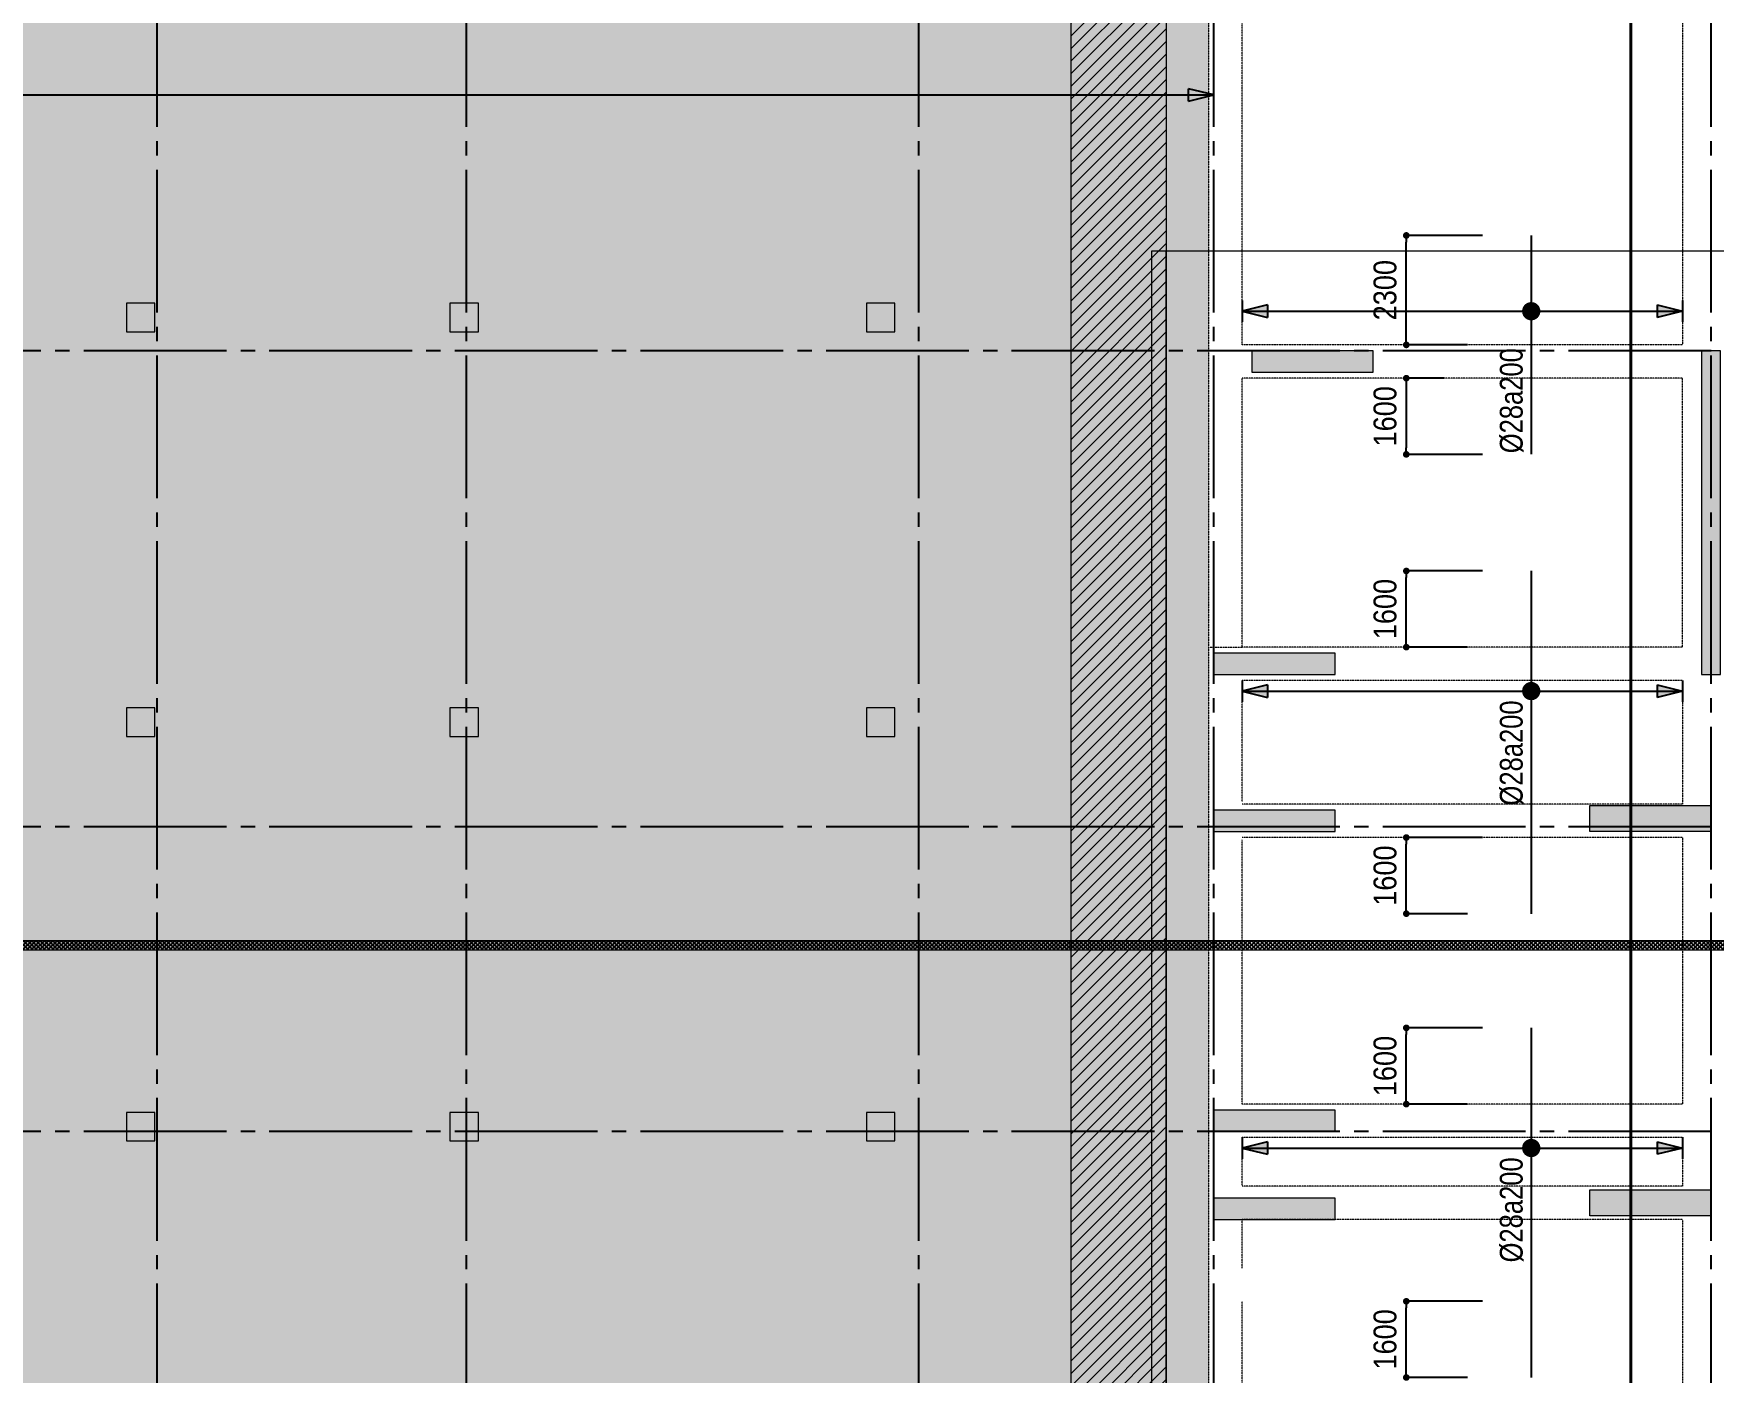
# Model space of a CAD drawing. Header units: millimetres. Extents: x -3819597 to -2591384, y 582389 to 820195.
# Drawn here: x -3380324 to -3345024, y 637369 to 665496 of the extents above; entities that cross this region are included whole.
import ezdxf
from ezdxf.enums import TextEntityAlignment as Align

# ---------------------------------------------------------------- set-up
doc = ezdxf.new("R2010")
doc.units = ezdxf.units.MM
doc.header["$MEASUREMENT"] = 0
for name, pattern in [('CENTER', [2, 1.25, -0.25, 0.25, -0.25]), ('CHG_XX_Damsan_Ham 2$0$CHG_XX_Damsan_Ham 2$0$HIDDEN', [0.375, 0.25, -0.125]), ('CHG_XX_Luoi truc$0$MB_Luoi truc$0$Center101', [13, 10, -1, 1, -1]), ('HIDDEN', [0.375, 0.25, -0.125])]:
    doc.linetypes.add(name, pattern=pattern)
doc.layers.get('0').update_dxf_attribs({"lineweight": 9})
doc.layers.get('Defpoints').update_dxf_attribs({"color": 10, "lineweight": 0})
for name, color, linetype in [('02HN. TEXT B', 1, 'Continuous'), ('08HN. SSS X', 6, 'Continuous'), ('12HN. GRID', 1, 'CENTER'), ('CHG_XX_Cot_Ham 2$0$mb_cot tang 1-3$0$Concrete Line', 6, 'Continuous'), ("CHG_XX_Damsan_Ham 2$0$CHG_XX_Damsan_Ham 2$0$'S_General_Hatch_8", 8, 'Continuous'), ('CHG_XX_Luoi truc$0$Grid', 34, 'Continuous'), ('CHG_XX_Luoi truc$0$Grid Line', 8, 'CHG_XX_Luoi truc$0$MB_Luoi truc$0$Center101'), ('dim', 51, 'Continuous')]:
    doc.layers.add(name, color=color, linetype=linetype)
for name, color, linetype, lineweight, plot in [('CHG_XX_Cot_Ham 2$0$NS-Column-H2', 90, 'Continuous', 13, False), ('CHG_XX_Cot_Ham 2$0$NS-Column-H2 @ 1', 90, 'Continuous', 13, False), ('CHG_XX_Cot_Ham 2$0$NS-Column-H2 @ 150', 90, 'Continuous', 13, False)]:
    doc.layers.add(name, color=color, linetype=linetype, lineweight=lineweight, plot=plot)
for name, color, linetype, lineweight in [('CHG_XX_Cot_Ham 2$0$NS-Pier-H2', 150, 'Continuous', 13), ('CHG_XX_Cot_Ham 2$0$NS-Pier-H2 @ 1', 150, 'Continuous', 13), ('CHG_XX_Cot_Ham 2$0$NS-Pier-H2 @ 150', 150, 'Continuous', 13), ("CHG_XX_Damsan_Ham 2$0$CHG_XX_Damsan_Ham 2$0$'S_General_Hidden_1 Thin", 1, 'CHG_XX_Damsan_Ham 2$0$CHG_XX_Damsan_Ham 2$0$HIDDEN', 18), ('CHG_XX_Damsan_Ham 2$0$CHG_XX_Damsan_Ham 2$0$DBAO', 3, 'Continuous', 13), ('CHG_XX_Damsan_Ham 2$0$CHG_XX_Damsan_Ham 2$0$DTE-MEP-H-SLAB TEXT', 3, 'Continuous', 0), ('CHG_XX_Damsan_Ham 2$0$CHG_XX_Damsan_Ham 2$0$HATCH', 154, 'Continuous', 9), ('CHG_XX_Damsan_Ham 2$0$CHG_XX_Damsan_Ham 2$0$mach ngung thi cong', 6, 'Continuous', 13), ('CHG_XX_Damsan_Ham 2$0$CHG_XX_Damsan_Ham 2$0$Start hatch', 8, 'Continuous', 25), ('CHG_XX_Damsan_Ham 2$0$HATCH', 57, 'Continuous', 9), ('CHG_XX_Damsan_Ham 2$0$mach ngung thi cong', 6, 'Continuous', 13), ('thep chay suot', 5, 'HIDDEN', 40)]:
    doc.layers.add(name, color=color, linetype=linetype, lineweight=lineweight)
doc.styles.add('[HN042014]STYLE', font='arial.ttf', dxfattribs={"width": 0.8})
doc.styles.add('CHG_XX_Luoi truc$0$MB_Luoi truc$0$Grid A-F$0$VNI-HelveCB', font='VHELVCB_0.TTF')
doc.styles.add('MB_Luoi truc$0$Arial_C', font='arial.ttf', dxfattribs={"width": 0.85})
doc.dimstyles.new('200', dxfattribs={"dimscale": 200, "dimtxt": 2.4, "dimasz": 0.7, "dimexe": 0.0003, "dimexo": 0, "dimgap": 1, "dimtad": 1, "dimdec": 0, "dimzin": 12, "dimdsep": 46, "dimtxsty": 'MB_Luoi truc$0$Arial_C', "dimblk": 'MB_Luoi truc$0$_Dot', "dimcen": 0.5, "dimclrd": 256, "dimclre": 8, "dimclrt": 1, "dimadec": 0, "dimazin": 0, "dimtfac": 1, "dimtdec": 0, "dimtix": 1, "dimtmove": 2, "dimatfit": 3, "dimldrblk": 'MB_Luoi truc$0$HTT Arrow 30', "dimfxl": 1, "dimtolj": 1, "dimtzin": 0, "dimlwe": -1, "dimarcsym": 0})

# ---------------------------------------------------------------- blocks, each defined once
blk = doc.blocks.new('*U405')
at = {"layer": '12HN. GRID', "linetype": 'Continuous'}
h = blk.add_hatch(color=256, dxfattribs=at)
h.dxf.hatch_style = 1
h.paths.add_polyline_path([(-44, 1848), (44, 1848), (0, 2024)])
h = blk.add_hatch(color=256, dxfattribs=at)
h.dxf.hatch_style = 1
h.paths.add_polyline_path([(0, -1059), (44, -883), (-44, -883)])
at = {"layer": '08HN. SSS X', "linetype": 'ByBlock', "ltscale": 10}
for p, q in [((-531, 0), (1002, 0)), ((-531, 0), (-531, 0)), ((1002, 0), (1002, 0))]:
    blk.add_line(p, q, dxfattribs=at)
at = {"layer": '12HN. GRID', "linetype": 'Continuous'}
for p, q in [((-75, 2024), (75, 2024)), ((-44, 1848), (0, 2024)), ((0, 2024), (0, -1059)), ((0, 2024), (44, 1848)), ((-44, 1848), (44, 1848)), ((-44, -883), (44, -883)), ((-44, -883), (0, -1059)), ((0, -1059), (44, -883)), ((-75, -1059), (75, -1059))]:
    blk.add_line(p, q, dxfattribs=at)
at = {"layer": '12HN. GRID', "linetype": 'Continuous', "const_width": 64, "flags": 128}
blk.add_lwpolyline([(-32, 0, -1), (32, 0, -1)], format="xyb", close=True, dxfattribs=at)
at = {"layer": '02HN. TEXT B', "linetype": 'ByBlock', "style": '[HN042014]STYLE', "width": 0.8, "flags": 8}
blk.add_attdef('0', text='', height=160, dxfattribs=at).set_placement((1102, 160), align=Align.MIDDLE_CENTER)
blk.add_attdef('1', text='', height=160, dxfattribs=at).set_placement((260, 140), align=Align.MIDDLE_LEFT)
at = {"layer": 'Defpoints', "color": 9, "linetype": 'ByBlock', "style": '[HN042014]STYLE', "width": 0.8, "flags": 9}
for tag, p in [('2', (2890, 3041)), ('3', (2890, 2637)), ('4', (2890, 2232)), ('5', (2890, 1841))]:
    blk.add_attdef(tag, text='', height=250, dxfattribs=at).set_placement(p, align=Align.MIDDLE_CENTER)
blk = doc.blocks.new('MB_Luoi truc$0$_Dot')
at = {"color": 0, "linetype": 'ByBlock', "lineweight": -2}
blk.add_line((-0.5, 0), (-1, 0), dxfattribs=at)
at = {"color": 0, "linetype": 'ByBlock', "const_width": 0.5}
blk.add_lwpolyline([(-0.25, 0, 1), (0.25, 0, 1)], format="xyb", close=True, dxfattribs=at)
blk = doc.blocks.new('*D402')
at = {"layer": 'Defpoints', "color": 0, "ltscale": 1500, "transparency": 16777216}
for p in [(-3351478, 661256), (-3348853, 661256), (-3350191, 658956)]:
    blk.add_point(p, dxfattribs=at)
at = {"layer": 'dim', "color": 8, "ltscale": 1500, "transparency": 16777216}
for p, q in [((-3349878, 661256), (-3351478, 661256)), ((-3350191, 658956), (-3351478, 658956))]:
    blk.add_line(p, q, dxfattribs=at)
at = {"layer": 'dim', "lineweight": -2, "ltscale": 1500, "transparency": 16777216}
blk.add_line((-3351478, 659096), (-3351478, 661116), dxfattribs=at)
at = {"layer": 'dim', "lineweight": -2, "ltscale": 1500, "transparency": 16777216, "xscale": 140, "yscale": 140, "zscale": 140}
for p, rotation in [((-3351478, 661256), 90), ((-3351478, 658956), 270)]:
    blk.add_blockref('MB_Luoi truc$0$_Dot', p, dxfattribs=dict(at, rotation=rotation))
at = {"layer": 'dim', "color": 1, "ltscale": 1500, "transparency": 16777216, "insert": (-3351923, 660106), "char_height": 480, "attachment_point": 5, "rotation": 90, "style": 'MB_Luoi truc$0$Arial_C'}
blk.add_mtext('\\A1;2300', dxfattribs=at)
blk = doc.blocks.new('MB_Luoi truc$0$HTT Arrow 30')
blk.add_hatch(color=256).paths.add_polyline_path([(-2.5, 0.375), (-2.5, -0.375), (0, 0)])
at = {"color": 0, "linetype": 'ByBlock', "lineweight": -2}
for p, q in [((0, 0), (-2.5, 0.375)), ((-2.5, -0.375), (-2.5, 0.375)), ((0, 0), (-2.5, -0.375))]:
    blk.add_line(p, q, dxfattribs=at)
blk = doc.blocks.new('*D403')
at = {"layer": 'Defpoints', "color": 0, "ltscale": 1500, "transparency": 16777216}
for p in [(-3350691, 658256), (-3351478, 656656), (-3348853, 656656)]:
    blk.add_point(p, dxfattribs=at)
at = {"layer": 'dim', "color": 8, "ltscale": 1500, "transparency": 16777216}
for p, q in [((-3350691, 658256), (-3351478, 658256)), ((-3349878, 656656), (-3351478, 656656))]:
    blk.add_line(p, q, dxfattribs=at)
at = {"layer": 'dim', "lineweight": -2, "ltscale": 1500, "transparency": 16777216}
blk.add_line((-3351478, 658116), (-3351478, 656796), dxfattribs=at)
at = {"layer": 'dim', "lineweight": -2, "ltscale": 1500, "transparency": 16777216, "xscale": 140, "yscale": 140, "zscale": 140}
for p, rotation in [((-3351478, 658256), 90), ((-3351478, 656656), 270)]:
    blk.add_blockref('MB_Luoi truc$0$_Dot', p, dxfattribs=dict(at, rotation=rotation))
at = {"layer": 'dim', "color": 1, "ltscale": 1500, "transparency": 16777216, "insert": (-3351923, 657456), "char_height": 480, "attachment_point": 5, "rotation": 90, "style": 'MB_Luoi truc$0$Arial_C'}
blk.add_mtext('\\A1;1600', dxfattribs=at)
blk = doc.blocks.new('*U406')
at = {"layer": '12HN. GRID', "linetype": 'Continuous'}
h = blk.add_hatch(color=256, dxfattribs=at)
h.dxf.hatch_style = 1
h.paths.add_polyline_path([(-44, 1848), (44, 1848), (0, 2024)])
h = blk.add_hatch(color=256, dxfattribs=at)
h.dxf.hatch_style = 1
h.paths.add_polyline_path([(0, -1059), (44, -883), (-44, -883)])
at = {"layer": '08HN. SSS X', "linetype": 'ByBlock', "ltscale": 10}
for p, q in [((-841, 0), (1559, 0)), ((-841, 0), (-841, 0)), ((1559, 0), (1559, 0))]:
    blk.add_line(p, q, dxfattribs=at)
at = {"layer": '12HN. GRID', "linetype": 'Continuous'}
for p, q in [((-75, 2024), (75, 2024)), ((-44, 1848), (0, 2024)), ((0, 2024), (0, -1059)), ((0, 2024), (44, 1848)), ((-44, 1848), (44, 1848)), ((-44, -883), (44, -883)), ((-44, -883), (0, -1059)), ((0, -1059), (44, -883)), ((-75, -1059), (75, -1059))]:
    blk.add_line(p, q, dxfattribs=at)
at = {"layer": '12HN. GRID', "linetype": 'Continuous', "const_width": 64, "flags": 128}
blk.add_lwpolyline([(-32, 0, -1), (32, 0, -1)], format="xyb", close=True, dxfattribs=at)
at = {"layer": '02HN. TEXT B', "linetype": 'ByBlock', "style": '[HN042014]STYLE', "width": 0.8, "flags": 8}
blk.add_attdef('0', text='', height=160, dxfattribs=at).set_placement((1102, 160), align=Align.MIDDLE_CENTER)
blk.add_attdef('1', text='', height=160, dxfattribs=at).set_placement((67, 140), align=Align.MIDDLE_LEFT)
at = {"layer": 'Defpoints', "color": 9, "linetype": 'ByBlock', "style": '[HN042014]STYLE', "width": 0.8, "flags": 9}
for tag, p in [('2', (2347, 3041)), ('3', (2347, 2637)), ('4', (2347, 2232)), ('5', (2347, 1841))]:
    blk.add_attdef(tag, text='', height=250, dxfattribs=at).set_placement(p, align=Align.MIDDLE_CENTER)
blk = doc.blocks.new('*D404')
at = {"layer": 'Defpoints', "color": 0, "ltscale": 1500, "transparency": 16777216}
for p in [(-3351478, 654206), (-3348853, 654206), (-3350191, 652606)]:
    blk.add_point(p, dxfattribs=at)
at = {"layer": 'dim', "color": 8, "ltscale": 1500, "transparency": 16777216}
for p, q in [((-3349878, 654206), (-3351478, 654206)), ((-3350191, 652606), (-3351478, 652606))]:
    blk.add_line(p, q, dxfattribs=at)
at = {"layer": 'dim', "lineweight": -2, "ltscale": 1500, "transparency": 16777216}
blk.add_line((-3351478, 652746), (-3351478, 654066), dxfattribs=at)
at = {"layer": 'dim', "lineweight": -2, "ltscale": 1500, "transparency": 16777216, "xscale": 140, "yscale": 140, "zscale": 140}
for p, rotation in [((-3351478, 654206), 90), ((-3351478, 652606), 270)]:
    blk.add_blockref('MB_Luoi truc$0$_Dot', p, dxfattribs=dict(at, rotation=rotation))
at = {"layer": 'dim', "color": 1, "ltscale": 1500, "transparency": 16777216, "insert": (-3351923, 653406), "char_height": 480, "attachment_point": 5, "rotation": 90, "style": 'MB_Luoi truc$0$Arial_C'}
blk.add_mtext('\\A1;1600', dxfattribs=at)
blk = doc.blocks.new('*D407')
at = {"layer": 'Defpoints', "color": 0, "ltscale": 1500, "transparency": 16777216}
for p in [(-3351478, 648606), (-3348853, 648606), (-3350191, 647006)]:
    blk.add_point(p, dxfattribs=at)
at = {"layer": 'dim', "color": 8, "ltscale": 1500, "transparency": 16777216}
for p, q in [((-3349878, 648606), (-3351478, 648606)), ((-3350191, 647006), (-3351478, 647006))]:
    blk.add_line(p, q, dxfattribs=at)
at = {"layer": 'dim', "lineweight": -2, "ltscale": 1500, "transparency": 16777216}
blk.add_line((-3351478, 647146), (-3351478, 648466), dxfattribs=at)
at = {"layer": 'dim', "lineweight": -2, "ltscale": 1500, "transparency": 16777216, "xscale": 140, "yscale": 140, "zscale": 140}
for p, rotation in [((-3351478, 648606), 90), ((-3351478, 647006), 270)]:
    blk.add_blockref('MB_Luoi truc$0$_Dot', p, dxfattribs=dict(at, rotation=rotation))
at = {"layer": 'dim', "color": 1, "ltscale": 1500, "transparency": 16777216, "insert": (-3351923, 647806), "char_height": 480, "attachment_point": 5, "rotation": 90, "style": 'MB_Luoi truc$0$Arial_C'}
blk.add_mtext('\\A1;1600', dxfattribs=at)
blk = doc.blocks.new('*U410')
at = {"layer": '12HN. GRID', "linetype": 'Continuous'}
h = blk.add_hatch(color=256, dxfattribs=at)
h.dxf.hatch_style = 1
h.paths.add_polyline_path([(-44, 1848), (44, 1848), (0, 2024)])
h = blk.add_hatch(color=256, dxfattribs=at)
h.dxf.hatch_style = 1
h.paths.add_polyline_path([(0, -1059), (44, -883), (-44, -883)])
at = {"layer": '08HN. SSS X', "linetype": 'ByBlock', "ltscale": 10}
for p, q in [((-841, 0), (1607, 0)), ((-841, 0), (-841, 0)), ((1607, 0), (1607, 0))]:
    blk.add_line(p, q, dxfattribs=at)
at = {"layer": '12HN. GRID', "linetype": 'Continuous'}
for p, q in [((-75, 2024), (75, 2024)), ((-44, 1848), (0, 2024)), ((0, 2024), (0, -1059)), ((0, 2024), (44, 1848)), ((-44, 1848), (44, 1848)), ((-44, -883), (44, -883)), ((-44, -883), (0, -1059)), ((0, -1059), (44, -883)), ((-75, -1059), (75, -1059))]:
    blk.add_line(p, q, dxfattribs=at)
at = {"layer": '12HN. GRID', "linetype": 'Continuous', "const_width": 64, "flags": 128}
blk.add_lwpolyline([(-32, 0, -1), (32, 0, -1)], format="xyb", close=True, dxfattribs=at)
at = {"layer": '02HN. TEXT B', "linetype": 'ByBlock', "style": '[HN042014]STYLE', "width": 0.8, "flags": 8}
blk.add_attdef('0', text='', height=160, dxfattribs=at).set_placement((1102, 160), align=Align.MIDDLE_CENTER)
blk.add_attdef('1', text='', height=160, dxfattribs=at).set_placement((67, 140), align=Align.MIDDLE_LEFT)
at = {"layer": 'Defpoints', "color": 9, "linetype": 'ByBlock', "style": '[HN042014]STYLE', "width": 0.8, "flags": 9}
for tag, p in [('2', (2347, 3041)), ('3', (2347, 2637)), ('4', (2347, 2232)), ('5', (2347, 1841))]:
    blk.add_attdef(tag, text='', height=250, dxfattribs=at).set_placement(p, align=Align.MIDDLE_CENTER)
blk = doc.blocks.new('*D408')
at = {"layer": 'Defpoints', "color": 0, "ltscale": 1500, "transparency": 16777216}
for p in [(-3351478, 644606), (-3348853, 644606), (-3350191, 643006)]:
    blk.add_point(p, dxfattribs=at)
at = {"layer": 'dim', "color": 8, "ltscale": 1500, "transparency": 16777216}
for p, q in [((-3349878, 644606), (-3351478, 644606)), ((-3350191, 643006), (-3351478, 643006))]:
    blk.add_line(p, q, dxfattribs=at)
at = {"layer": 'dim', "lineweight": -2, "ltscale": 1500, "transparency": 16777216}
blk.add_line((-3351478, 643146), (-3351478, 644466), dxfattribs=at)
at = {"layer": 'dim', "lineweight": -2, "ltscale": 1500, "transparency": 16777216, "xscale": 140, "yscale": 140, "zscale": 140}
for p, rotation in [((-3351478, 644606), 90), ((-3351478, 643006), 270)]:
    blk.add_blockref('MB_Luoi truc$0$_Dot', p, dxfattribs=dict(at, rotation=rotation))
at = {"layer": 'dim', "color": 1, "ltscale": 1500, "transparency": 16777216, "insert": (-3351923, 643806), "char_height": 480, "attachment_point": 5, "rotation": 90, "style": 'MB_Luoi truc$0$Arial_C'}
blk.add_mtext('\\A1;1600', dxfattribs=at)
blk = doc.blocks.new('*D409')
at = {"layer": 'Defpoints', "color": 0, "ltscale": 1500, "transparency": 16777216}
for p in [(-3351478, 638862), (-3348852, 638862), (-3350191, 637262)]:
    blk.add_point(p, dxfattribs=at)
at = {"layer": 'dim', "color": 8, "ltscale": 1500, "transparency": 16777216}
for p, q in [((-3349878, 638862), (-3351478, 638862)), ((-3350191, 637262), (-3351478, 637262))]:
    blk.add_line(p, q, dxfattribs=at)
at = {"layer": 'dim', "lineweight": -2, "ltscale": 1500, "transparency": 16777216}
blk.add_line((-3351478, 637402), (-3351478, 638722), dxfattribs=at)
at = {"layer": 'dim', "lineweight": -2, "ltscale": 1500, "transparency": 16777216, "xscale": 140, "yscale": 140, "zscale": 140}
for p, rotation in [((-3351478, 638862), 90), ((-3351478, 637262), 270)]:
    blk.add_blockref('MB_Luoi truc$0$_Dot', p, dxfattribs=dict(at, rotation=rotation))
at = {"layer": 'dim', "color": 1, "ltscale": 1500, "transparency": 16777216, "insert": (-3351923, 638062), "char_height": 480, "attachment_point": 5, "rotation": 90, "style": 'MB_Luoi truc$0$Arial_C'}
blk.add_mtext('\\A1;1600', dxfattribs=at)
blk = doc.blocks.new('*U722')
at = {"layer": '12HN. GRID', "linetype": 'Continuous'}
h = blk.add_hatch(color=256, dxfattribs=at)
h.dxf.hatch_style = 1
h.paths.add_polyline_path([(0, -8368), (44, -8192), (-44, -8192)])
for p, q in [((0, 6365), (0, -8368)), ((-44, -8192), (44, -8192)), ((-44, -8192), (0, -8368)), ((0, -8368), (44, -8192)), ((-75, -8368), (75, -8368))]:
    blk.add_line(p, q, dxfattribs=at)
at = {"layer": '02HN. TEXT B', "linetype": 'ByBlock', "style": '[HN042014]STYLE', "width": 0.8, "flags": 8}
blk.add_attdef('1', text='', height=160, dxfattribs=at).set_placement((-815, 134), align=Align.MIDDLE_LEFT)
blk.add_attdef('0', text='', height=160, dxfattribs=at).set_placement((-351, 11), align=Align.MIDDLE_CENTER)
at = {"layer": 'Defpoints', "color": 9, "linetype": 'ByBlock', "style": '[HN042014]STYLE', "width": 0.8, "flags": 9}
for tag, p in [('2', (12010, 883)), ('3', (12010, 479)), ('4', (12010, 74)), ('5', (12010, -317))]:
    blk.add_attdef(tag, text='', height=250, dxfattribs=at).set_placement(p, align=Align.MIDDLE_CENTER)
blk = doc.blocks.new('*U1036')
at = {"layer": 'CHG_XX_Cot_Ham 2$0$NS-Column-H2 @ 1'}
h = blk.add_hatch(color=256, dxfattribs=at)
h.dxf.hatch_style = 1
h.paths.add_polyline_path([(-300, -300), (-300, 300), (300, 300), (300, -300)])
at = {"layer": 'CHG_XX_Cot_Ham 2$0$NS-Column-H2 @ 150'}
h = blk.add_hatch(color=256, dxfattribs=at)
h.dxf.hatch_style = 1
h.paths.add_polyline_path([(-300, -300), (-300, 300), (300, 300), (300, -300)])
blk = doc.blocks.new('CHG_XX_Cot_Ham 2$0$HoBoi_C600x600')
at = {"layer": 'CHG_XX_Cot_Ham 2$0$NS-Column-H2'}
blk.add_lwpolyline([(300, -300), (300, 300), (-300, 300), (-300, -300)], close=True, dxfattribs=at)
blk.add_blockref('*U1036', (0, 0), dxfattribs=at)
blk = doc.blocks.new('*U1035')
at = {"layer": 'CHG_XX_Cot_Ham 2$0$NS-Pier-H2 @ 1'}
h = blk.add_hatch(color=256, dxfattribs=at)
h.dxf.hatch_style = 1
h.paths.add_polyline_path([(450, 0), (0, 0), (0, -2550), (450, -2550)])
at = {"layer": 'CHG_XX_Cot_Ham 2$0$NS-Pier-H2 @ 150'}
h = blk.add_hatch(color=256, dxfattribs=at)
h.dxf.hatch_style = 1
h.paths.add_polyline_path([(450, 0), (0, 0), (0, -2550), (450, -2550)])
blk = doc.blocks.new('CHG_XX_Cot_Ham 2$0$Block A_C450x2250')
at = {"layer": 'CHG_XX_Cot_Ham 2$0$NS-Pier-H2'}
blk.add_lwpolyline([(450, -2550), (0, -2550), (0, 0), (450, 0)], close=True, dxfattribs=at)
blk.add_blockref('*U1035', (0, 0), dxfattribs=at)
blk = doc.blocks.new('CHG_XX_Cot_Ham 2$0$300x6800')
at = {"layer": 'CHG_XX_Cot_Ham 2$0$NS-Pier-H2'}
h = blk.add_hatch(color=256, dxfattribs=at)
h.dxf.hatch_style = 1
h.paths.add_polyline_path([(300, 0), (-100, 0), (-100, -6800), (300, -6800)])
blk.add_lwpolyline([(300, 0), (-100, 0), (-100, -6800), (300, -6800)], close=True, dxfattribs=at)
blk = doc.blocks.new('*U1038')
at = {"layer": 'CHG_XX_Cot_Ham 2$0$NS-Pier-H2 @ 1'}
h = blk.add_hatch(color=256, dxfattribs=at)
h.dxf.hatch_style = 1
h.paths.add_polyline_path([(550, 0), (0, 0), (0, -2550), (550, -2550)])
at = {"layer": 'CHG_XX_Cot_Ham 2$0$NS-Pier-H2 @ 150'}
h = blk.add_hatch(color=256, dxfattribs=at)
h.dxf.hatch_style = 1
h.paths.add_polyline_path([(550, 0), (0, 0), (0, -2550), (550, -2550)])
blk = doc.blocks.new('CHG_XX_Cot_Ham 2$0$550x2550')
at = {"layer": 'CHG_XX_Cot_Ham 2$0$NS-Pier-H2'}
blk.add_lwpolyline([(550, -2550), (0, -2550), (0, 0), (550, 0)], close=True, dxfattribs=at)
blk.add_blockref('*U1038', (0, 0), dxfattribs=at)
blk = doc.blocks.new('*U1029')
at = {"layer": 'CHG_XX_Luoi truc$0$Grid Line'}
blk.add_line((0, 0), (0, 608), dxfattribs=at)
at = {"layer": 'CHG_XX_Luoi truc$0$Grid', "lineweight": -2, "style": 'CHG_XX_Luoi truc$0$MB_Luoi truc$0$Grid A-F$0$VNI-HelveCB'}
for tag, p in [('GRIDSUB', (0, 617)), ('GRID', (0, -9))]:
    blk.add_attdef(tag, text='', height=5, dxfattribs=at).set_placement(p, align=Align.MIDDLE)
blk = doc.blocks.new('*U1034')
at = {"layer": 'CHG_XX_Luoi truc$0$Grid Line'}
blk.add_line((0, 0), (0, 608), dxfattribs=at)
at = {"layer": 'CHG_XX_Luoi truc$0$Grid', "lineweight": -2, "style": 'CHG_XX_Luoi truc$0$MB_Luoi truc$0$Grid A-F$0$VNI-HelveCB'}
for tag, p in [('GRIDSUB', (0, 617)), ('GRID', (0, -9))]:
    blk.add_attdef(tag, text='', height=5, dxfattribs=at).set_placement(p, align=Align.MIDDLE)
blk = doc.blocks.new('*U1031')
at = {"layer": 'CHG_XX_Luoi truc$0$Grid Line'}
blk.add_line((0, 0), (0, 438), dxfattribs=at)
at = {"layer": 'CHG_XX_Luoi truc$0$Grid', "lineweight": -2, "style": 'CHG_XX_Luoi truc$0$MB_Luoi truc$0$Grid A-F$0$VNI-HelveCB'}
for tag, p in [('GRIDSUB', (0, 447)), ('GRID', (0, -9))]:
    blk.add_attdef(tag, text='', height=5, dxfattribs=at).set_placement(p, align=Align.MIDDLE)
blk = doc.blocks.new('CHG_XX_Luoi truc')
at = {"layer": 'CHG_XX_Luoi truc$0$Grid', "xscale": 300, "yscale": 300, "zscale": 300}
for name, p in [('*U1029', (54650, -12747)), ('*U1034', (61150, -12747)), ('*U1029', (70650, -12747)), ('*U1029', (76850, -12747)), ('*U1029', (87300, -12747))]:
    blk.add_blockref(name, p, dxfattribs=at)
at = {"layer": 'CHG_XX_Luoi truc$0$Grid', "xscale": 300.0000000000013, "yscale": 300.0000000000013, "zscale": 300.0000000000013, "rotation": 90}
for p in [(110703, 48850), (110703, 38850), (110703, 32450)]:
    blk.add_blockref('*U1031', p, dxfattribs=at)
blk = doc.blocks.new('CHG_XX_Cot_Ham 2')
at = {"layer": 'CHG_XX_Cot_Ham 2$0$NS-Pier-H2'}
h = blk.add_hatch(color=256, dxfattribs=at)
h.dxf.hatch_style = 1
h.paths.add_polyline_path([(99639.2, 163400), (-10900, 163400), (-10900, 85450), (-300, 85450), (-300, 84050), (32350, 84050), (32350, -9000), (103575.5, -9000), (106050, -6022), (106050, 158254.3)])
h.paths.add_polyline_path([(99533.7, 163100), (105750, 158110.4), (105750, 90450), (105650, 90450), (105750, 90450), (105750, 13850), (105750, 13722.3), (105750, -5913.6), (103434.7, -8700), (93599.8, -8700), (93299.8, -8700), (32650, -8700), (32650, 84350), (0, 84350), (0, 85750), (-10600, 85750), (-10600, 163100), (93600, 163100)], flags=16)
at = {"layer": 'CHG_XX_Cot_Ham 2$0$mb_cot tang 1-3$0$Concrete Line'}
blk.add_blockref('CHG_XX_Cot_Ham 2$0$300x6800', (87200, 48850), dxfattribs=at)
at = {"layer": 'CHG_XX_Cot_Ham 2$0$NS-Column-H2'}
for p in [(54300, 49550), (61100, 49550), (69850, 49550), (54300, 41050), (61100, 41050), (69850, 41050), (54300, 32550), (61100, 32550), (69850, 32550)]:
    blk.add_blockref('CHG_XX_Cot_Ham 2$0$HoBoi_C600x600', p, dxfattribs=at)
at = {"layer": 'CHG_XX_Cot_Ham 2$0$NS-Pier-H2'}
blk.add_blockref('CHG_XX_Luoi truc', (0, 0), dxfattribs=at)
at = {"layer": 'CHG_XX_Cot_Ham 2$0$NS-Pier-H2', "xscale": -1, "rotation": 90}
for p in [(77650, 48850), (76850, 42500), (76850, 39200), (76850, 32900), (76850, 31050)]:
    blk.add_blockref('CHG_XX_Cot_Ham 2$0$Block A_C450x2250', p, dxfattribs=at)
at = {"layer": 'Defpoints', "rotation": 90}
for p in [(84750, 38750), (84750, 30675)]:
    blk.add_blockref('CHG_XX_Cot_Ham 2$0$550x2550', p, dxfattribs=at)
blk = doc.blocks.new('CHG_XX_Damsan_Ham 2$0$CHG_XX_Damsan_Ham 2$0$sdfsgdh')
at = {"layer": 'CHG_XX_Damsan_Ham 2$0$CHG_XX_Damsan_Ham 2$0$Start hatch', "ltscale": 0.5}
h = blk.add_hatch(dxfattribs=at)
h.set_pattern_fill('ANSI37', color=256, scale=500)
h.set_pattern_definition([(45, (-79807.79, -8650), (-44.194174, 44.194174), []), (135, (-79807.79, -8650), (-44.194174, -44.194174), [])])
h.paths.add_polyline_path([(45350, -124435), (45350, -124635), (114450, -124635), (114450, -124435)])
at = {"layer": 'CHG_XX_Damsan_Ham 2$0$CHG_XX_Damsan_Ham 2$0$DTE-MEP-H-SLAB TEXT', "color": 2, "ltscale": 0.5}
for p, q in [((45350, -124435), (114450, -124435)), ((45350, -124635), (114450, -124635))]:
    blk.add_line(p, q, dxfattribs=at)
blk = doc.blocks.new('CHG_XX_Damsan_Ham 2', base_point=(3089256, -609981))
at = {"layer": "CHG_XX_Damsan_Ham 2$0$CHG_XX_Damsan_Ham 2$0$'S_General_Hatch_8"}
h = blk.add_hatch(dxfattribs=at)
h.set_pattern_fill('CROSS', color=256, scale=2000)
edge = h.paths.add_edge_path()
edge.add_line((76750, 42625), (76750, 65250))
edge.add_line((76750, 65250), (76750, 65850))
edge.add_line((76750, 65850), (77900, 65850))
edge.add_line((77900, 65850), (77900, 89350))
edge.add_line((77900, 89350), (76850, 89350))
edge.add_line((76850, 89350), (76850, 90650))
edge.add_line((76850, 90650), (76852, 131950))
edge.add_line((76852, 131950), (51950, 131950))
edge.add_line((51950, 131950), (51950, 130600))
edge.add_line((51950, 130600), (22700, 130600))
edge.add_line((22700, 130600), (22700, 84050))
edge.add_line((22700, 84050), (32350, 84050))
edge.add_line((32350, 84050), (32350, 22700))
edge.add_line((32350, 22700), (76500, 22700))
edge.add_line((76500, 22700), (76500, 23518))
edge.add_line((76500, 23518), (76750, 23518))
edge.add_line((76750, 23518), (76750, 42625))
edge.add_line((76750, 42625), (76750, 43198))
at = {"layer": 'CHG_XX_Damsan_Ham 2$0$CHG_XX_Damsan_Ham 2$0$HATCH'}
h = blk.add_hatch(dxfattribs=at)
h.set_pattern_fill('ANSI31', color=256, scale=1500)
h.set_pattern_definition([(45, (-2702289.21, 609981.01), (-132.582521, 132.582521), [])])
h.paths.add_polyline_path([(32350, 25700), (73852, 25700), (73852, 127600), (25700, 127600), (25700, 84350), (23700, 84350), (23700, 129600), (75851, 129600), (75851, 23700), (32350, 23700)])
at = {"layer": "CHG_XX_Damsan_Ham 2$0$CHG_XX_Damsan_Ham 2$0$'S_General_Hidden_1 Thin", "ltscale": 10}
for p, q in [((86700, 48975), (77450, 48975)), ((86700, 48275), (77450, 48275)), ((77450, 42625), (77450, 48275)), ((86700, 42625), (86700, 48275)), ((76750, 42625), (77450, 42625)), ((86700, 42625), (77450, 42625)), ((86700, 41925), (77450, 41925)), ((77450, 41875), (77450, 41925)), ((77450, 39375), (77450, 41875)), ((86700, 41925), (86700, 39325)), ((86700, 39325), (77450, 39325)), ((86700, 38625), (77450, 38625)), ((77450, 33025), (77450, 38575)), ((86700, 38625), (86700, 33025)), ((86700, 33025), (77450, 33025)), ((77450, 31300), (77450, 32325)), ((86700, 32325), (77450, 32325)), ((86700, 32325), (86700, 31300)), ((86700, 31300), (77450, 31300)), ((86700, 30600), (77450, 30600)), ((77450, 29575), (77450, 30600)), ((86700, 30600), (86700, 24934)), ((77450, 24925), (77450, 28875))]:
    blk.add_line(p, q, dxfattribs=at)
for points in [[(32350, 22700), (76597, 22700), (76750, 24350), (76750, 32950), (76750, 40700), (76750, 65850), (77900, 65850)], [(77450, 48975), (77450, 57750), (86700, 57750), (86700, 48975)]]:
    blk.add_lwpolyline(points, dxfattribs=at)
at = {"layer": 'CHG_XX_Damsan_Ham 2$0$CHG_XX_Damsan_Ham 2$0$HATCH'}
blk.add_lwpolyline([(32350, 25700), (73852, 25700), (73852, 127600), (25700, 127600), (25700, 84350), (23700, 84350), (23700, 129600), (75851, 129600), (75851, 23700), (32350, 23700), (32350, 25700)], dxfattribs=at)
at = {"layer": 'CHG_XX_Damsan_Ham 2$0$CHG_XX_Damsan_Ham 2$0$mach ngung thi cong'}
blk.add_lwpolyline([(38000, 23700), (75851, 23700), (75851, 50950), (99650, 50950), (99650, -100), (38000, -100)], close=True, dxfattribs=at)
at = {"layer": 'CHG_XX_Damsan_Ham 2$0$mach ngung thi cong'}
blk.add_lwpolyline([(38000, 23900), (75549, 23900), (75549, 50950), (99650, 50950), (99650, -100), (38000, -100)], close=True, dxfattribs=at)
at = {"layer": 'CHG_XX_Damsan_Ham 2$0$CHG_XX_Damsan_Ham 2$0$DBAO'}
blk.add_blockref('CHG_XX_Cot_Ham 2', (0, 0), dxfattribs=at)
at = {"layer": 'CHG_XX_Damsan_Ham 2$0$CHG_XX_Damsan_Ham 2$0$DTE-MEP-H-SLAB TEXT'}
blk.add_blockref('CHG_XX_Damsan_Ham 2$0$CHG_XX_Damsan_Ham 2$0$sdfsgdh', (-10700, 160900), dxfattribs=at)
at = {"layer": 'CHG_XX_Damsan_Ham 2$0$HATCH'}
blk.add_blockref('CHG_XX_Cot_Ham 2', (0, 0), dxfattribs=at)
blk = doc.blocks.new('*U827')
at = {"layer": 'thep chay suot', "linetype": 'HIDDEN', "ltscale": 10}
blk.add_line((-15230, 0), (5904, 0), dxfattribs=at)
at = {"layer": '02HN. TEXT B', "linetype": 'ByBlock', "style": '[HN042014]STYLE', "width": 0.8, "flags": 8}
blk.add_attdef('1', text='', height=160, dxfattribs=at).set_placement((-815, 134), align=Align.MIDDLE_LEFT)
blk.add_attdef('0', text='', height=160, dxfattribs=at).set_placement((-351, 11), align=Align.MIDDLE_CENTER)
at = {"layer": 'Defpoints', "color": 9, "linetype": 'ByBlock', "style": '[HN042014]STYLE', "width": 0.8, "flags": 9}
for tag, p in [('2', (27457, 1373)), ('3', (27457, 969)), ('4', (27457, 564)), ('5', (27457, 173))]:
    blk.add_attdef(tag, text='', height=250, dxfattribs=at).set_placement(p, align=Align.MIDDLE_CENTER)

msp = doc.modelspace()

# ---------------------------------------------------------------- block references
at = {"layer": '08HN. SSS X', "linetype": 'Continuous'}
ref = msp.add_blockref('*U405', (-3348852.6, 659663.4), dxfattribs=dict(at, xscale=-3, yscale=3, zscale=3, rotation=90))
ref.add_attrib('1', '%%c28a200', dxfattribs={"layer": '02HN. TEXT B', "linetype": 'ByBlock', "height": 480, "rotation": 90, "style": '[HN042014]STYLE', "width": 0.8}).set_placement((-3349272.6, 656679.7), align=Align.MIDDLE_LEFT)
ref = msp.add_blockref('*U406', (-3348852.6, 651682.7), dxfattribs=dict(at, xscale=-3, yscale=3, zscale=3, rotation=90))
ref.add_attrib('1', '%%c28a200', dxfattribs={"layer": '02HN. TEXT B', "linetype": 'ByBlock', "height": 480, "rotation": 90, "style": '[HN042014]STYLE', "width": 0.8}).set_placement((-3349272.6, 649279.2), align=Align.MIDDLE_LEFT)
ref = msp.add_blockref('*U410', (-3348852.6, 642082.7), dxfattribs=dict(at, xscale=-3, yscale=3, zscale=3, rotation=90))
ref.add_attrib('1', '%%c28a200', dxfattribs={"layer": '02HN. TEXT B', "linetype": 'ByBlock', "height": 480, "rotation": 90, "style": '[HN042014]STYLE', "width": 0.8}).set_placement((-3349272.6, 639679.2), align=Align.MIDDLE_LEFT)
at = {"layer": 'dim', "ltscale": 1500}
msp.add_blockref('CHG_XX_Damsan_Ham 2', (-343118.3, 0), dxfattribs=at)
at = {"layer": 'thep chay suot', "xscale": 3, "yscale": 3, "zscale": 3, "rotation": 90}
for name, p in [('*U827', (-3346756.4, 679981.3)), ('*U722', (-3380629.3, 664206.8))]:
    msp.add_blockref(name, p, dxfattribs=at)

# ---------------------------------------------------------------- dimensions: what is measured, and where the dimension line sits
at = {"layer": 'dim', "ltscale": 1500}
for base, p1, p2, picture, middle in [((-3351477.8, 661256.2), (-3350191.4, 658956), (-3348852.6, 661256.2), '*D402', (-3351923.1, 660106.1)), ((-3351477.8, 656656.2), (-3350691, 658256), (-3348852.6, 656656.2), '*D403', (-3351922.9, 657456.1)), ((-3351477.8, 654206.2), (-3350191.4, 652606), (-3348852.6, 654206.2), '*D404', (-3351922.9, 653406.1)), ((-3351477.8, 648606), (-3350191.4, 647005.8), (-3348852.6, 648606), '*D407', (-3351922.9, 647805.9)), ((-3351477.8, 644606.2), (-3350191.4, 643006), (-3348852.6, 644606.2), '*D408', (-3351922.9, 643806.1)), ((-3351477.8, 638861.9), (-3350191.4, 637261.8), (-3348852.5, 638861.9), '*D409', (-3351922.9, 638061.9))]:
    dim = msp.add_linear_dim(base=base, p1=p1, p2=p2, angle=90, dimstyle='200', override={"dimfxl": 8, "dimfxlon": 1, "dimarcsym": 1}, dxfattribs=at)
    dim.commit()
    dim.dimension.update_dxf_attribs({"geometry": picture, "text_midpoint": middle})

doc.saveas('drawing.dxf')
